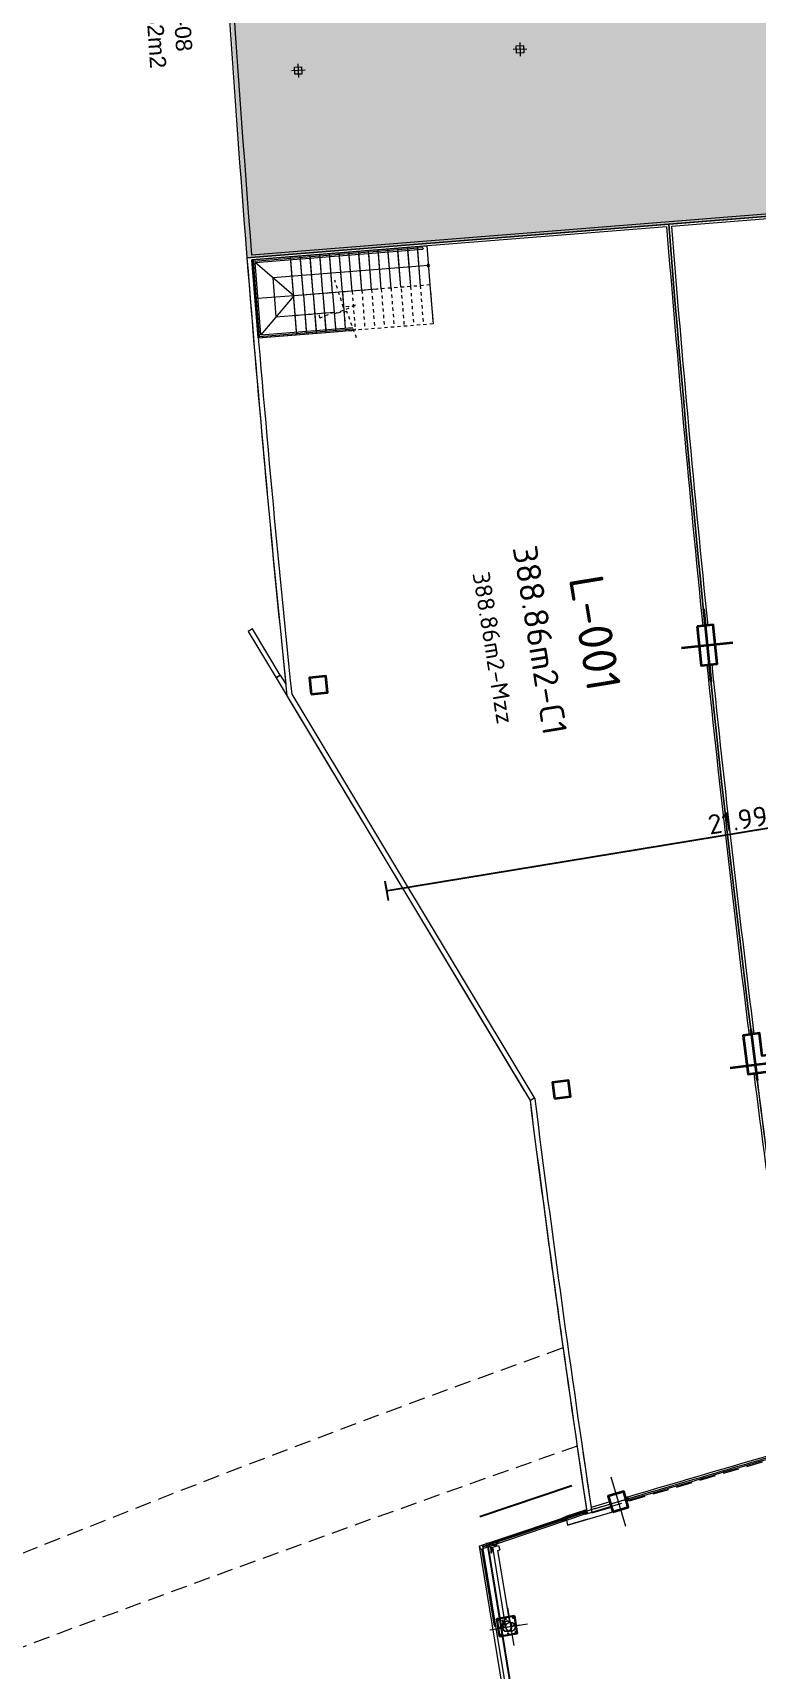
# Model space of a CAD drawing. Header units: metres. Extents: x 2 to 659295185, y -28 to 1124222152.
# Drawn here: x 655401.2 to 655423.4, y 1126416 to 1126466.2 of the extents above; entities that cross this region are included whole.
import ezdxf
from ezdxf.enums import TextEntityAlignment as Align

# ---------------------------------------------------------------- set-up
doc = ezdxf.new("R2010")
doc.units = ezdxf.units.M
doc.header["$MEASUREMENT"] = 0
for name, pattern in [('CCSM_C1_CUERPO CK$0$HIDDEN', [0.375, 0.25, -0.125]), ('CCSM_C1_CUERPO D.dwg 19-03-12$0$CONTINUA', [0]), ('CCSM_C1_CUERPO EL$0$DASHED', [0.75, 0.5, -0.25]), ('CCSM_C1_CUERPO QR$0$CONTINUA', [0]), ('CCSM_C1_CUERPO QR$0$HIDDEN', [0.375, 0.25, -0.125]), ('CCSM_XREF ESTRUCTURA15$0$DASHED', [0.75, 0.5, -0.25]), ('CCSM_XREF ESTRUCTURA15$0$MITTE', [2, 1.25, -0.25, 0.25, -0.25]), ('CONTINUA', [0]), ('DASHDOT', [1, 0.5, -0.25, 0, -0.25]), ('HIDDEN', [0.375, 0.25, -0.125])]:
    doc.linetypes.add(name, pattern=pattern)
doc.layers.get('0').update_dxf_attribs({"linetype": 'CONTINUOUS'})
for name, color, linetype, lineweight in [('A_ESTRUCTURA MZZ', 6, 'CONTINUOUS', 5), ('CCSM_XREF ESTRUCTURA15$0$E-CA-COLUMNA', 2, 'CONTINUOUS', 35), ('CCSM_XREF ESTRUCTURA15$0$E-CQ-COLUMNA', 2, 'CONTINUOUS', 35), ('LOCALES ASIGNADOS', 41, 'DASHDOT', 0), ('LOCALES PROPIOS', 101, 'CONTINUA', 0), ('XREF ESCALERAS', 252, 'CONTINUOUS', 0)]:
    doc.layers.add(name, color=color, linetype=linetype, lineweight=lineweight)
for name, color, linetype in [('CCSM_C1_CUERPO D.dwg 19-03-12$0$A-BROCAL', 8, 'CONTINUOUS'), ('CCSM_C1_CUERPO D.dwg 19-03-12$0$A-ESTRUCTURA DE FACHADA DE VIDRIO', 5, 'CONTINUOUS'), ('CCSM_C1_CUERPO D.dwg 19-03-12$0$A-VIDRIO', 135, 'CONTINUOUS'), ('CCSM_C1_CUERPO D.dwg 19-03-12$0$LOGO', 7, 'CONTINUOUS'), ('CCSM_C1_CUERPO EL$0$A-PROYECCIONES', 5, 'CCSM_C1_CUERPO EL$0$DASHED'), ('CCSM_C1_CUERPO QR$0$A-FRENTE DE LOCAL', 4, 'CONTINUOUS'), ('CCSM_C1_CUERPO QR$0$A-LOCAL ID', 7, 'CONTINUOUS'), ('CCSM_C1_CUERPO QR$0$A-MARCOS LOCALES', 4, 'CONTINUOUS'), ('CCSM_C1_CUERPO QR$0$A-PARED', 2, 'CCSM_C1_CUERPO QR$0$CONTINUA'), ('CCSM_C1_CUERPO QR$0$ID_AREA EXACTA', 7, 'CONTINUOUS'), ('CCSM_C1_CUERPO QR$0$ID_Nº LOCAL', 7, 'CONTINUOUS'), ('CCSM_C1_CUERPO QR$0$ID_RUBRO', 7, 'CONTINUOUS'), ('CCSM_C1_CUERPO QR$0$VISTA4', 8, 'CONTINUOUS'), ('CCSM_XREF ESTRUCTURA15$0$PROYECCION DE TECHO', 212, 'CONTINUOUS'), ('CCSM_XREF ESTRUCTURA15$0$PS_MIDLINE', 1, 'CCSM_XREF ESTRUCTURA15$0$MITTE'), ('CCSM_XREF ESTRUCTURA15$0$PS_PLATE', 161, 'CONTINUOUS'), ('CCSM_XREF ESTRUCTURA15$0$PS_SOLID', 2, 'CONTINUOUS'), ('LP PUBLICIDAD', 7, 'CONTINUOUS')]:
    doc.layers.add(name, color=color, linetype=linetype)
doc.layers.add('CCSM_C1_CUERPO QR$0$A-AREAS COMERCIALES', color=151, linetype='CONTINUOUS', plot=False)
doc.styles.add('CCSM_C1_CUERPO QR$0$ROMANS', font='romans__.ttf')
doc.styles.add('CCSM_XREF ESTRUCTURA15$0$ROMANS', font='romans.shx')
doc.styles.add('CCSM_XREF KIOSKOSE$0$Standard', font='txt')
doc.dimstyles.new('CCSM_XREF ESTRUCTURA15$0$PMA 1000', dxfattribs={"dimscale": 0, "dimtxt": 0.6, "dimasz": 0.04, "dimexe": 0.3, "dimexo": 0.05, "dimgap": 0.1, "dimtad": 1, "dimzin": 4, "dimdsep": 46, "dimtxsty": 'CCSM_XREF ESTRUCTURA15$0$ROMANS', "dimcen": 0.1, "dimdle": 0.05, "dimclrd": 8, "dimclre": 8, "dimclrt": 5, "dimadec": 3, "dimazin": 0, "dimtfac": 1, "dimtix": 1, "dimtmove": 2, "dimatfit": 3, "dimfxl": 0.125, "dimtolj": 1, "dimtzin": 0, "dimarcsym": 0})

# ---------------------------------------------------------------- blocks, each defined once
blk = doc.blocks.new('*D2151')
at = {"color": 8, "lineweight": -2, "transparency": 16777216}
for p, q in [((655433.7203846525, 1126443.432983821), (655412.0943784938, 1126439.888313996)), ((655433.7679453961, 1126443.390112204), (655433.808382742, 1126443.143404236)), ((655412.0130617317, 1126440.137130849), (655412.1034300339, 1126439.58579446))]:
    blk.add_line(p, q, dxfattribs=at)
at = {"color": 8, "lineweight": 0, "transparency": 16777216}
for points in [[(655433.7193063232, 1126443.4395627), (655433.7214629817, 1126443.426404942), (655433.7598579272, 1126443.439453796)], [(655412.0933001646, 1126439.894892875), (655412.095456823, 1126439.881735117), (655412.0549052191, 1126439.881844021)]]:
    blk.add_solid(points, dxfattribs=at)
at = {"color": 5, "transparency": 16777216, "insert": (655422.84268182, 1126442.055381656), "char_height": 0.6, "attachment_point": 5, "rotation": 9.308451253520309, "style": 'CCSM_XREF ESTRUCTURA15$0$ROMANS'}
blk.add_mtext('\\A1;21.99', dxfattribs=at)
blk = doc.blocks.new('CCSM_C1_CUERPO QR$0$MARCO LOCAL-COLUMNA')
at = {"layer": 'CCSM_C1_CUERPO QR$0$A-MARCOS LOCALES'}
for points in [[(655585.122668674, 1126575.588246082), (655585.172668674, 1126575.588246082), (655585.172668674, 1126575.488246082), (655585.122668674, 1126575.488246082)], [(655585.1276686739, 1126575.583246082), (655585.1676686741, 1126575.583246082), (655585.167668674, 1126575.493246082), (655585.127668674, 1126575.493246082)]]:
    blk.add_lwpolyline(points, close=True, dxfattribs=at)
blk = doc.blocks.new('CCSM_C1_CUERPO QR$0$IDENT LOCAL')
at = {"style": 'CCSM_C1_CUERPO QR$0$ROMANS'}
for tag, height, p in [('NºLOCAL', 0.7, (0.03763660625554621, 1.827155855251476)), ('AREA-EXACTA', 0.5, (0, 0.8500000000931323)), ('RUBRO', 0.35, (0, 0)), ('USO', 0.35, (0, -0.8499999998603016))]:
    blk.add_attdef(tag, text='', height=height, dxfattribs=at).set_placement(p, align=Align.BOTTOM_CENTER)
blk = doc.blocks.new('CCSM_XREF ESTRUCTURA15$0$CCSM_COLUMNA REC')
at = {"layer": 'CCSM_XREF ESTRUCTURA15$0$E-CA-COLUMNA'}
blk.add_lwpolyline([(-0.25, -0.25), (0.25, -0.25), (0.25, 0.25), (-0.25, 0.25)], close=True, dxfattribs=at)
blk = doc.blocks.new('CCSM_XREF ESTRUCTURA15$0$COLUM REC 120x50 mid')
at = {"color": 5}
for p, q in [((-1.047737896442413e-09, 1.123655185685493), (-1.164153218269348e-10, -1.123655186383985)), ((-0.7888549327617511, -6.984919309616089e-10), (0.7888549332274124, 2.328306436538696e-10))]:
    blk.add_line(p, q, dxfattribs=at)
at = {"color": 2}
blk.add_lwpolyline([(-0.2500000004656613, 0.5999999995110556), (-0.2499999998835847, -0.5999999999767169), (0.2500000004656613, -0.599999999627471), (0.249999999650754, 0.5999999998603016)], close=True, dxfattribs=at)
blk = doc.blocks.new('CCSM_XREF ESTRUCTURA15$0$COLUM L 120x120')
at = {"color": 5}
for p, q in [((-6.984919309616089e-10, 1.095233215717599), (-3.492459654808044e-10, -0.4824766500387341)), ((1.473655185545795, 0), (-0.7736551865236834, -4.656612873077393e-10))]:
    blk.add_line(p, q, dxfattribs=at)
blk.add_lwpolyline([(0.9499999987892807, 0.2499999997671694), (0.25, 0.25), (0.2500000004656613, 0.9499999987892807), (-0.2499999995343387, 0.9499999992549419), (-0.2500000004656613, -0.2500000004656613), (0.9499999987892807, -0.2500000005820766)], close=True)
blk = doc.blocks.new('*D2163')
at = {"color": 8, "lineweight": -2, "transparency": 16777216}
for p, q in [((655433.7203846525, 1126443.432983821), (655412.094378494, 1126439.888313996)), ((655433.7679453961, 1126443.390112204), (655433.808382742, 1126443.143404236)), ((655412.0468177502, 1126439.931185613), (655412.0063804043, 1126440.177893582))]:
    blk.add_line(p, q, dxfattribs=at)
at = {"color": 8, "lineweight": 0, "transparency": 16777216}
for points in [[(655433.7193063232, 1126443.4395627), (655433.7214629817, 1126443.426404942), (655433.7598579272, 1126443.439453796)], [(655412.0933001647, 1126439.894892875), (655412.0954568231, 1126439.881735117), (655412.0549052192, 1126439.881844021)]]:
    blk.add_solid(points, dxfattribs=at)
at = {"color": 5, "transparency": 16777216, "insert": (655422.84268182, 1126442.055381656), "char_height": 0.6, "attachment_point": 5, "rotation": 9.308451253520309, "style": 'CCSM_XREF ESTRUCTURA15$0$ROMANS'}
blk.add_mtext('\\A1;21.99', dxfattribs=at)
blk = doc.blocks.new('stairs3')
for p, q in [((655563.5190124124, 1126395.990877745), (655562.3348141698, 1126395.796778487)), ((655563.5190124124, 1126395.990877745), (655562.3348141698, 1126395.796778487)), ((655563.1029764432, 1126391.666642082), (655565.3825580601, 1126392.040283156))]:
    blk.add_line(p, q)
at = {"layer": 'XREF ESCALERAS'}
for p, q in [((655564.7032106547, 1126396.184977004), (655563.5190124123, 1126395.990877745)), ((655564.7032106547, 1126396.184977004), (655563.5190124124, 1126395.990877745)), ((655564.1111115336, 1126396.087927375), (655564.8866998213, 1126391.356068564)), ((655565.4716675123, 1126390.940210656), (655564.6368119234, 1126396.033658864)), ((655565.529096575, 1126390.898956531), (655564.6862595339, 1126396.041099522)), ((655565.575039825, 1126390.865953232), (655564.7032106547, 1126396.184977004)), ((655565.575039825, 1126390.865953232), (655564.7032106547, 1126396.184977004)), ((655564.7517354693, 1126395.888927444), (655563.567537227, 1126395.694828185)), ((655564.6629206014, 1126395.874369999), (655563.567537227, 1126395.694828185)), ((655564.800260284, 1126395.592877883), (655563.6160620416, 1126395.398778624)), ((655564.711445416, 1126395.578320439), (655563.6160620416, 1126395.398778624)), ((655564.7517354693, 1126395.888927444), (655564.7122621947, 1126395.882457468)), ((655564.800260284, 1126395.592877883), (655564.7607870093, 1126395.586407908)), ((655563.6645868564, 1126395.102729064), (655564.8487850989, 1126395.296828323)), ((655563.6645868564, 1126395.102729064), (655564.7599702306, 1126395.282270878)), ((655563.713111671, 1126394.806679503), (655564.8973099135, 1126395.000778762)), ((655564.8093118239, 1126395.290358347), (655564.8487850989, 1126395.296828323)), ((655564.8578366386, 1126394.994308786), (655564.8973099135, 1126395.000778762)), ((655563.713111671, 1126394.806679503), (655564.8084950454, 1126394.986221317)), ((655563.7616364857, 1126394.510629942), (655564.9458347282, 1126394.704729201)), ((655563.7616364857, 1126394.510629942), (655564.8570198602, 1126394.690171757)), ((655564.9063614534, 1126394.698259225), (655564.9458347282, 1126394.704729201)), ((655563.7852173783, 1126394.366763078), (655564.1983598176, 1126391.846183897)), ((655563.8101613004, 1126394.214580382), (655564.9943595431, 1126394.40867964)), ((655563.8101613004, 1126394.214580382), (655564.9055446747, 1126394.394122196)), ((655563.858686115, 1126393.918530821), (655565.0428843577, 1126394.11263008)), ((655563.858686115, 1126393.918530821), (655564.9540694894, 1126394.098072635)), ((655564.9548862681, 1126394.402209665), (655564.9943595431, 1126394.40867964)), ((655565.0034110827, 1126394.106160104), (655565.0428843577, 1126394.11263008)), ((655563.9072109297, 1126393.62248126), (655565.0914091724, 1126393.816580519)), ((655563.9072109297, 1126393.62248126), (655565.002594304, 1126393.802023075)), ((655563.9557357443, 1126393.3264317), (655565.139933987, 1126393.520530958)), ((655563.9557357443, 1126393.3264317), (655565.0511191187, 1126393.505973514)), ((655565.0519358973, 1126393.810110544), (655565.0914091724, 1126393.816580519)), ((655565.100460712, 1126393.514060983), (655565.139933987, 1126393.520530958)), ((655562.762485962, 1126393.434851977), (655562.7230126872, 1126393.428382002)), ((655563.2066433396, 1126390.477754715), (655562.7302288553, 1126393.384356209)), ((655563.2396466391, 1126390.523697965), (655562.7715006125, 1126393.379853656)), ((655562.8110107766, 1126393.138802416), (655562.7715375018, 1126393.132332441)), ((655563.2066433396, 1126390.477754715), (655562.7867303726, 1126393.039640842)), ((655564.0042605589, 1126393.030382139), (655562.8200623165, 1126392.836282881)), ((655563.2809007635, 1126390.581127027), (655562.8230903088, 1126393.374225464)), ((655563.9557357442, 1126393.3264317), (655562.86035237, 1126393.146889885)), ((655564.0042605589, 1126393.030382139), (655562.9088771846, 1126392.850840325)), ((655564.004260559, 1126393.030382139), (655565.1884588017, 1126393.224481398)), ((655564.004260559, 1126393.030382139), (655565.0996439334, 1126393.209923953)), ((655565.1489855268, 1126393.218011423), (655565.1884588017, 1126393.224481398)), ((655562.8595355912, 1126392.842752856), (655562.8200623165, 1126392.836282881)), ((655564.0527853736, 1126392.734332578), (655562.8685871311, 1126392.54023332)), ((655562.908060406, 1126392.546703295), (655562.8685871311, 1126392.54023332)), ((655564.0527853736, 1126392.734332578), (655562.9574019993, 1126392.554790764)), ((655563.7030407432, 1126391.158679866), (655563.4121614374, 1126392.93333251)), ((655564.0261039733, 1126392.897115618), (655564.1983598176, 1126391.846183897)), ((655564.0527853736, 1126392.734332578), (655565.2369836164, 1126392.928431837)), ((655564.0527853736, 1126392.734332578), (655565.1481687481, 1126392.913874393)), ((655564.1013101884, 1126392.438283018), (655565.285508431, 1126392.632382276)), ((655564.1013101884, 1126392.438283018), (655565.1966935627, 1126392.617824832)), ((655565.1975103415, 1126392.921961862), (655565.2369836164, 1126392.928431837)), ((655565.2460351562, 1126392.625912301), (655565.285508431, 1126392.632382276)), ((655564.1013101882, 1126392.438283018), (655562.9171119458, 1126392.244183759)), ((655562.9565852204, 1126392.250653734), (655562.9171119458, 1126392.244183759)), ((655564.149835003, 1126392.142233457), (655562.9656367607, 1126391.948134198)), ((655564.1013101882, 1126392.438283018), (655563.0059268139, 1126392.258741204)), ((655563.0141615751, 1126391.652084638), (655565.3825580603, 1126392.040283156)), ((655564.149835003, 1126392.142233457), (655563.0544516286, 1126391.962691643)), ((655563.1029764432, 1126391.666642082), (655565.2937431921, 1126392.025725711)), ((655564.1498350031, 1126392.142233457), (655565.3340332457, 1126392.336332716)), ((655564.1498350031, 1126392.142233457), (655565.2452183773, 1126392.321775271)), ((655565.2945599708, 1126392.329862741), (655565.3340332457, 1126392.336332716)), ((655565.3430847854, 1126392.03381318), (655565.3825580603, 1126392.040283156)), ((655563.0051100352, 1126391.954604174), (655562.9656367607, 1126391.948134198)), ((655563.0141615751, 1126391.652084638), (655563.0536348498, 1126391.658554613)), ((655564.1983598176, 1126391.846183897), (655563.2816471072, 1126390.581249359)), ((655564.1983598176, 1126391.846183897), (655565.4709211692, 1126390.940088324)), ((655564.1983598176, 1126391.846183897), (655564.3762841381, 1126390.760668842)), ((655564.8866998213, 1126391.356068564), (655563.7025015786, 1126391.161969305)), ((655563.2066433397, 1126390.477754715), (655565.575039825, 1126390.865953232)), ((655563.2066433397, 1126390.477754715), (655565.575039825, 1126390.865953232)), ((655563.2399783474, 1126390.523752334), (655563.2066433397, 1126390.477754715)), ((655563.2396466394, 1126390.523697965), (655565.529096575, 1126390.898956531)), ((655563.2809007635, 1126390.581127028), (655565.4716675124, 1126390.940210656)), ((655564.3843716072, 1126390.711327248), (655564.3908415824, 1126390.671853974)), ((655564.3843716072, 1126390.711327248), (655564.3908415824, 1126390.671853974)), ((655565.5287648669, 1126390.898902162), (655565.5750398249, 1126390.865953232))]:
    blk.add_line(p, q, dxfattribs=at)
at = {"layer": 'XREF ESCALERAS', "linetype": 'HIDDEN', "ltscale": 0.02}
for p, q in [((655563.5190124124, 1126395.990877745), (655562.3348141698, 1126395.796778487)), ((655562.3348141698, 1126395.796778487), (655562.7302288553, 1126393.384356209)), ((655563.5675372271, 1126395.694828185), (655562.3833389845, 1126395.500728926)), ((655563.6160620417, 1126395.398778624), (655562.4318637991, 1126395.204679366)), ((655563.6160620417, 1126395.102729064), (655562.4318637991, 1126394.908629805)), ((655563.713111671, 1126394.806679503), (655562.5289134284, 1126394.612580244)), ((655563.7616364857, 1126394.510629942), (655562.5774382431, 1126394.316530684)), ((655563.8101613004, 1126394.214580382), (655562.6259630577, 1126394.020481123)), ((655563.858686115, 1126393.918530821), (655562.6744878724, 1126393.724431562))]:
    blk.add_line(p, q, dxfattribs=at)
at = {"layer": 'XREF ESCALERAS', "linetype": 'CCSM_C1_CUERPO CK$0$HIDDEN', "ltscale": 0.02}
for p, q in [((655563.5190124124, 1126395.990877745), (655563.7852173783, 1126394.366763078)), ((655563.5190124124, 1126395.990877745), (655564.0261039733, 1126392.897115618)), ((655563.9072109297, 1126393.62248126), (655562.7230126872, 1126393.428382002)), ((655562.7867303726, 1126393.039640842), (655562.7302288554, 1126393.384356209)), ((655563.9557357442, 1126393.3264317), (655562.7715375018, 1126393.132332441))]:
    blk.add_line(p, q, dxfattribs=at)
for points in [[(655562.4794363483, 1126393.411716484), (655563.3417205832, 1126393.317645358), (655563.3649701935, 1126392.918634016), (655563.4604883397, 1126393.623872078), (655563.4913402183, 1126393.242638324), (655564.3618941222, 1126393.185462361)], [(655563.6062606962, 1126391.749134267), (655563.4121614374, 1126392.93333251), (655563.3418617143, 1126392.457197731), (655563.4856214052, 1126392.485153752)]]:
    blk.add_lwpolyline(points, dxfattribs=at)
at = {"layer": 'XREF ESCALERAS'}
blk.add_circle((655564.1111115336, 1126396.087927375), 0.03785005426735211, dxfattribs=at)
blk.add_arc((655564.662481446, 1126396.031094337), 0.0257973097372838, 22.82005976913785, 174.2947680114152, dxfattribs=at)
blk = doc.blocks.new('ES')
at = {"layer": 'A_ESTRUCTURA MZZ', "color": 6, "linetype": 'CONTINUA'}
for p, q in [((-1005647.813597531, 828996.2195016758), (-1005647.398226138, 828996.1573196382)), ((-1005647.574820815, 828996.3960963545), (-1005647.637002853, 828995.9807249611))]:
    blk.add_line(p, q, dxfattribs=at)
at = {"layer": 'A_ESTRUCTURA MZZ', "color": 5, "linetype": 'CONTINUA'}
blk.add_lwpolyline([(-1005647.698413808, 828996.3134841748), (-1005647.480838316, 828996.2809126328), (-1005647.51340986, 828996.0633371401), (-1005647.730985352, 828996.0959086835), (-1005647.698413808, 828996.3134841748)], dxfattribs=at)

msp = doc.modelspace()

# ---------------------------------------------------------------- hatches: boundary and pattern name
at = {"layer": 'LOCALES ASIGNADOS'}
h = msp.add_hatch(color=256, dxfattribs=at)
edge = h.paths.add_edge_path()
edge.add_arc((219491.1056185669, 1054914.375581709), 441878.9228979842, 9.308049718309576, 9.309563547985817, ccw=False)
edge.add_line((655551.809748796, 1126384.962643321), (655564.5398084424, 1126387.049198654))
edge.add_line((655564.5398084424, 1126387.049198654), (655562.5866846485, 1126398.965193443))
edge.add_line((655562.5866846485, 1126398.965193443), (655552.3922318349, 1126397.294243736))
edge.add_line((655552.3922318349, 1126397.294243736), (655552.4569281987, 1126396.89953167))
edge.add_line((655552.4569281987, 1126396.89953167), (655549.9212499012, 1126396.483914359))
at = {"layer": 'LOCALES PROPIOS'}
msp.add_hatch(color=101, dxfattribs=at).paths.add_polyline_path([(655406.8350765315, 1126473.01123332), (655407.7607773588, 1126459.322984878), (655455.5620115834, 1126463.13010725), (655454.3958379419, 1126475.24582683), (655443.4770302657, 1126474.629804164), (655442.6799254902, 1126497.101160332), (655406.0077182149, 1126496.691922649)])

# ---------------------------------------------------------------- linework, layer by layer
at = {"color": 0}
for p, q in [((655414.9202934596, 1126420.688236064), (655417.7399560455, 1126421.637477615)), ((655414.9202934596, 1126420.688236064), (655417.7399560455, 1126421.637477615)), ((655415.2074438583, 1126419.835273786), (655417.4784849714, 1126420.599821501)), ((655415.2074438583, 1126419.835273786), (655417.4784849714, 1126420.599821501)), ((655417.4769650102, 1126420.604596107), (655417.4800769602, 1126420.595092599)), ((655417.4769650102, 1126420.604596107), (655417.4800769602, 1126420.595092599)), ((655415.165111545, 1126419.761799966, 419.9020000000091), (655415.1749799651, 1126419.763417476, 419.9020000000091)), ((655415.165111545, 1126419.761799966, 419.9020000000091), (655415.1749799651, 1126419.763417476, 419.9020000000091)), ((655417.8874343284, 1126403.183827816, 419.795), (655415.1700188727, 1126419.762604315, 419.9020000000091)), ((655417.8874343284, 1126403.183827816, 419.795), (655415.1700188727, 1126419.762604315, 419.9020000000091)), ((655415.2058469405, 1126419.840022831), (655415.2090407762, 1126419.83052474)), ((655415.2058469405, 1126419.840022831), (655415.2090407762, 1126419.83052474))]:
    msp.add_line(p, q, dxfattribs=at)
msp.add_lwpolyline([(655418.1252277922, 1126420.860026693), (655418.1563985713, 1126420.765006251), (655418.2111128822, 1126420.783425773), (655418.1960811102, 1126420.883879397)], close=True)
msp.add_lwpolyline([(655418.1252277922, 1126420.860026693), (655418.1563985713, 1126420.765006251), (655418.2111128822, 1126420.783425773), (655418.1960811102, 1126420.883879397)], close=True)
at = {"layer": 'CCSM_C1_CUERPO D.dwg 19-03-12$0$A-BROCAL', "lineweight": 5}
for points in [[(655415.7005708842, 1126414.941525498), (655414.9079980719, 1126419.777006346), (655414.9800699854, 1126419.801212249), (655418.1957983045, 1126420.88378419)], [(655415.7982329706, 1126414.957536234), (655415.0236117865, 1126419.683451493), (655415.0411671762, 1126419.716266504), (655418.2111128822, 1126420.783425773)]]:
    msp.add_lwpolyline(points, dxfattribs=at)
at = {"layer": 'CCSM_C1_CUERPO D.dwg 19-03-12$0$A-ESTRUCTURA DE FACHADA DE VIDRIO', "lineweight": 5}
msp.add_lwpolyline([(655418.0665274807, 1126420.782315458), (655418.0665274804, 1126420.782315459, 0.4114108721873621), (655418.1168815376, 1126420.75713971), (655418.1548890658, 1126420.769607812), (655418.1268360631, 1126420.855124058), (655418.0888285363, 1126420.842655956, 0.4170735261645263), (655418.0634129491, 1126420.791813487), (655418.0634129482, 1126420.791813486), (655418.1107983422, 1126420.807765735), (655418.1139153428, 1126420.798263928)], format="xyb", close=True, dxfattribs=at)
at = {"layer": 'CCSM_C1_CUERPO D.dwg 19-03-12$0$A-VIDRIO', "lineweight": 5}
for points in [[(655415.0117270065, 1126419.764465817), (655415.0133659004, 1126419.754466847), (655418.1139153426, 1126420.798263928), (655418.1107983422, 1126420.807765735)], [(655414.9083283052, 1126419.777060472), (655414.924503094, 1126419.678377261), (655415.0231863053, 1126419.69455205), (655415.0070115167, 1126419.793235261)]]:
    msp.add_lwpolyline(points, close=True, dxfattribs=at)
at = {"layer": 'CCSM_C1_CUERPO D.dwg 19-03-12$0$A-VIDRIO', "linetype": 'CCSM_C1_CUERPO D.dwg 19-03-12$0$CONTINUA', "lineweight": 5}
msp.add_lwpolyline([(655414.9685802237, 1126419.685601776), (655415.356778736, 1126417.317205325), (655415.3666471564, 1126417.318822835), (655414.9784486442, 1126419.687219286)], close=True, dxfattribs=at)
at = {"layer": 'CCSM_C1_CUERPO D.dwg 19-03-12$0$LOGO', "color": 0, "lineweight": 5}
msp.add_line((655415.6716028755, 1126416.671713027, 419.9020000000091), (655415.6814774886, 1126416.673331552, 419.9020000000091), dxfattribs=at)
at = {"layer": 'CCSM_C1_CUERPO D.dwg 19-03-12$0$LOGO', "color": 6, "lineweight": 5}
for points in [[(655417.9304560269, 1126422.679654282), (655418.1945585276, 1126420.893551375), (655417.5622552389, 1126420.680686974), (655417.6055036092, 1126420.416828967), (655419.0000127226, 1126420.829193289)], [(655418.0788426265, 1126422.701595499), (655418.3605374055, 1126420.796517501), (655418.9574775735, 1126420.973036123)], [(655419.3372637965, 1126421.451945298), (655419.4790476265, 1126420.972469182), (655419.0000127226, 1126420.829193289), (655418.8577876808, 1126421.310161467), (655419.3372637965, 1126421.451945298)], [(655417.5622552388, 1126420.680686974), (655417.6055036092, 1126420.416828967)], [(655417.5622552324, 1126420.680686975), (655417.6055036029, 1126420.416828968)], [(655418.1945585276, 1126420.893551375), (655417.5622982044, 1126420.680559346)], [(655417.562683074, 1126420.678076716), (655417.6055036093, 1126420.416828967)], [(655418.2374189519, 1126420.603689948), (655417.6055036092, 1126420.416828966)], [(655415.3879263945, 1126419.76803455), (655415.4270761948, 1126419.781214733), (655415.4185541613, 1126419.806528184), (655415.4200738034, 1126419.807039788), (655415.4601986186, 1126419.852488366), (655415.4956374498, 1126419.864419214), (655415.4910923649, 1126419.87791972), (655415.4556535337, 1126419.865988873), (655415.403540054, 1126419.828246888), (655415.3782266028, 1126419.819724854), (655415.313898208, 1126419.818265482), (655415.2784593765, 1126419.806334635), (655415.2830044612, 1126419.792834128), (655415.3184432926, 1126419.804764975), (655415.377884718, 1126419.792836398), (655415.379404361, 1126419.793348001), (655415.3879263942, 1126419.76803455)]]:
    msp.add_lwpolyline(points, dxfattribs=at)
at = {"layer": 'CCSM_C1_CUERPO D.dwg 19-03-12$0$LOGO', "color": 2, "lineweight": 5}
for points in [[(655418.9447239058, 1126421.897789523), (655419.3921114017, 1126420.384841127)], [(655418.4265192867, 1126420.921931733), (655419.9103160206, 1126421.360698916)]]:
    msp.add_lwpolyline(points, dxfattribs=at)
at = {"layer": 'CCSM_C1_CUERPO D.dwg 19-03-12$0$LOGO', "color": 3, "lineweight": 5}
msp.add_lwpolyline([(655417.5210557354, 1126420.566438185), (655417.4830482078, 1126420.553970081, -0.4113789545617733), (655417.4326955513, 1126420.57914169), (655417.4800769602, 1126420.595092599), (655417.4769650102, 1126420.604596107), (655417.4295796169, 1126420.588643855, -0.4170735070310928), (655417.4549952026, 1126420.639486326), (655417.4930027288, 1126420.651954429), (655417.521055732, 1126420.566438184)], format="xyb", dxfattribs=at)
msp.add_lwpolyline([(655417.5778388528, 1126420.580276756), (655417.5226145501, 1126420.561686299), (655417.491443911, 1126420.656706315), (655417.5622982043, 1126420.680559346)], close=True, dxfattribs=at)
at = {"layer": 'CCSM_C1_CUERPO D.dwg 19-03-12$0$LOGO', "color": 4, "lineweight": 5}
msp.add_lwpolyline([(655417.4768863681, 1126420.604570052), (655417.48007696, 1126420.595092599), (655415.2090407761, 1126419.83052474), (655415.2058469404, 1126419.840022831), (655417.4768863618, 1126420.60457007)], dxfattribs=at)
at = {"layer": 'CCSM_C1_CUERPO D.dwg 19-03-12$0$LOGO', "color": 3, "lineweight": 5, "elevation": 419.9020000000091}
msp.add_lwpolyline([(655415.2026995617, 1126419.869295391), (655415.105042115, 1126419.85328843), (655415.1212171586, 1126419.75460526), (655415.2188743514, 1126419.770612181), (655415.2026995617, 1126419.869295391)], dxfattribs=at)
at = {"layer": 'CCSM_C1_CUERPO D.dwg 19-03-12$0$LOGO', "color": 4, "lineweight": 5, "elevation": 419.9020000000091}
for points in [[(655415.5631865042, 1126417.39502422), (655415.5533180867, 1126417.39340671), (655415.165111545, 1126419.761799966), (655415.1749799651, 1126419.763417476), (655415.5631865225, 1126417.395024223)], [(655415.5631865042, 1126417.395024219), (655415.5533180868, 1126417.393406709), (655415.9414948955, 1126415.02501468), (655415.9513824399, 1126415.026642615), (655415.5631865226, 1126417.395024222)]]:
    msp.add_lwpolyline(points, dxfattribs=at)
at = {"layer": 'CCSM_C1_CUERPO D.dwg 19-03-12$0$LOGO', "color": 6, "lineweight": 5, "elevation": 420.0090000000183}
for points in [[(655415.3153164649, 1126419.699310929), (655415.3219981495, 1126419.658546003), (655415.295640392, 1126419.654225763), (655415.2958997488, 1126419.652643428), (655415.2745240934, 1126419.595910233), (655415.2805724279, 1126419.559009372), (655415.2665149572, 1126419.556705245), (655415.2604666224, 1126419.593606106), (655415.2694197989, 1126419.65732512), (655415.2650995598, 1126419.683682878), (655415.2362732834, 1126419.74120955), (655415.2302249485, 1126419.778110411), (655415.2442824193, 1126419.780414538), (655415.2503307541, 1126419.743513678), (655415.28869935, 1126419.696573025), (655415.2889587071, 1126419.694990689), (655415.315316465, 1126419.699310929)], [(655415.6862695789, 1126417.43612854), (655415.6929512635, 1126417.395363614), (655415.666593506, 1126417.391043374), (655415.6668528628, 1126417.389461039), (655415.6454772074, 1126417.332727844), (655415.6515255419, 1126417.295826983), (655415.6374680712, 1126417.293522856), (655415.6314197364, 1126417.330423717), (655415.6403729129, 1126417.394142731), (655415.6360526738, 1126417.420500489), (655415.6072263974, 1126417.478027161), (655415.6011780625, 1126417.514928022), (655415.6152355333, 1126417.51723215), (655415.6212838681, 1126417.480331289), (655415.659652464, 1126417.433390636), (655415.6599118211, 1126417.4318083), (655415.686269579, 1126417.43612854)]]:
    msp.add_lwpolyline(points, dxfattribs=at)
at = {"layer": 'CCSM_C1_CUERPO D.dwg 19-03-12$0$LOGO', "color": 5, "lineweight": 5}
for points in [[(655415.7176445276, 1126417.276225015), (655415.3141093705, 1126419.73819022), (655415.4881570822, 1126419.796783228)], [(655415.8372814883, 1126417.442769299), (655415.4714536133, 1126419.643487867), (655415.5328101348, 1126419.664143485)], [(655415.4881570821, 1126419.796783229), (655415.5328101348, 1126419.664143485)]]:
    msp.add_lwpolyline(points, dxfattribs=at)
at = {"layer": 'CCSM_C1_CUERPO D.dwg 19-03-12$0$LOGO', "color": 2, "lineweight": 5, "elevation": 419.902}
for points in [[(655415.768121316, 1126417.878434122), (655415.9577286491, 1126416.721641092)], [(655416.3802523953, 1126417.384831575), (655415.2234593653, 1126417.195224242)], [(655416.1490255368, 1126417.346931703), (655415.4566278853, 1126417.233442367)]]:
    msp.add_lwpolyline(points, dxfattribs=at)
at = {"layer": 'CCSM_C1_CUERPO D.dwg 19-03-12$0$LOGO', "color": 6, "lineweight": 5}
msp.add_circle((655415.860735149, 1126417.299678677, 419.902), 0.1450000008472773, dxfattribs=at)
at = {"layer": 'CCSM_C1_CUERPO EL$0$A-PROYECCIONES', "lineweight": 5}
msp.add_lwpolyline([(655418.2129469533, 1126420.769192004, -0.006210346879613296), (655448.1361289265, 1126429.250396211, -0.0092237075682471), (655497.9729592019, 1126441.589787963, -0.005831771064284485), (655529.2922356032, 1126448.152542572), (655528.7943913523, 1126451.189886957, -0.01947235586709074), (655624.9805024338, 1126465.906966907, -0.07071473825791273)], format="xyb", dxfattribs=at)
at = {"layer": 'CCSM_C1_CUERPO QR$0$A-AREAS COMERCIALES', "lineweight": 5}
for points in [[(655407.761835265, 1126459.311993983), (655455.5630694915, 1126463.119116355, -0.006594801527498262), (655454.3967763414, 1126475.234829229), (655443.477964312, 1126474.618900659, -0.01054478056237553), (655442.6824067154, 1126497.090185349), (655406.0085223637, 1126496.681102334, 0.01629559672820544), (655407.761835265, 1126459.311993983)], [(655407.7619975769, 1126459.311816898), (655455.5632222389, 1126463.119059362, -0.006594801527498262), (655454.3968986504, 1126475.234769305), (655443.4780881683, 1126474.618813305, -0.01054478056237553), (655442.6824741167, 1126497.090095996), (655406.0085907931, 1126496.680920844, 0.01629559672820544), (655407.7619975769, 1126459.311816898)], [(655423.2594364068, 1126435.482215026), (655423.409118217, 1126434.29158662, 0.005144688174667976), (655424.9809476492, 1126422.846291557, -0.001716286841976232), (655430.7978693589, 1126424.520295993), (655429.3411632392, 1126435.293372856), (655435.2829801049, 1126436.044216499, -0.01156507475566332), (655432.6829085277, 1126461.296891825), (655420.7207930128, 1126460.344109945, 0.01126749978551369), (655423.2594364068, 1126435.482215026)]]:
    msp.add_lwpolyline(points, format="xyb", close=True, dxfattribs=at)
msp.add_lwpolyline([(655418.9287301017, 1126421.070252612, -0.001315922090898981), (655424.9809476492, 1126422.846291557, -0.004999448884556854), (655423.4132276202, 1126434.292106039), (655423.2594364068, 1126435.482215026, -0.01127408465502478), (655420.7207930129, 1126460.344109945), (655407.7618352615, 1126459.311994018, 0.005878769874023746), (655408.991339534, 1126445.873087156), (655416.4595158551, 1126433.45253733, 0.005599042685988944), (655418.2002334853, 1126420.854138094, -0.0001585332338933822), (655418.9287301017, 1126421.070252612, -0.0001585332338933822)], format="xyb", dxfattribs=at)
at = {"layer": 'CCSM_C1_CUERPO QR$0$A-FRENTE DE LOCAL', "lineweight": 5}
for centre, radius, start, end in [((655762.151229353, 1125262.583485039), 1208.310532164648, 106.220366093712, 106.4791580226297), ((655762.2263578674, 1125262.32630699), 1208.478458932289, 106.2203800000891, 106.4791153565944)]:
    msp.add_arc(centre, radius, start, end, dxfattribs=at)
at = {"layer": 'CCSM_C1_CUERPO QR$0$A-PARED', "lineweight": 5}
for p, q in [((655408.7860271418, 1126446.505509681), (655408.6574756159, 1126446.428214756)), ((655408.6574756155, 1126446.428214757), (655416.2843284226, 1126433.743765243)), ((655408.786027142, 1126446.505509681), (655408.9551557436, 1126446.22422679)), ((655408.9913395325, 1126445.873087162), (655416.4595158533, 1126433.452537337)), ((655418.9098525355, 1126421.13328745), (655418.3357317488, 1126420.9622779)), ((655418.9526728385, 1126420.989529244), (655418.2129478481, 1126420.769192269))]:
    msp.add_line(p, q, dxfattribs=at)
for points in [[(655406.0085248416, 1126496.680928985, 0.01629746985151788), (655407.761864442, 1126459.311959942, 0.01629746985151788)], [(655406.1608891194, 1126496.532619931, 0.01620223585140708), (655407.9054121465, 1126459.398666681)], [(655407.9173211539, 1126459.249140177, 0.005831530541406503), (655409.1371105588, 1126445.921743814), (655416.6043516991, 1126433.502749315, 0.00557468875151861), (655418.3357317487, 1126420.9622779, 0.00557468875151861)]]:
    msp.add_lwpolyline(points, format="xyb", dxfattribs=at)
for points in [[(655455.2675685632, 1126463.170818765), (655407.9054121465, 1126459.398666681)], [(655432.6178786143, 1126461.216462059), (655420.8052643139, 1126460.275651514)], [(655432.6180361417, 1126461.21634742), (655420.8054242049, 1126460.275507199)], [(655420.655742009, 1126460.263689859), (655407.9173211539, 1126459.249140177)]]:
    msp.add_lwpolyline(points, dxfattribs=at)
at = {"layer": 'CCSM_C1_CUERPO QR$0$A-PARED', "color": 8, "lineweight": 5}
msp.add_lwpolyline([(655408.6574756155, 1126446.428214757), (655408.7860271417, 1126446.505509681), (655407.9335288458, 1126447.923325374), (655407.8049773142, 1126447.846030445)], close=True, dxfattribs=at)
at = {"layer": 'CCSM_C1_CUERPO QR$0$A-PARED', "lineweight": 5}
for centre, radius, start, end in [((655980.1634566643, 1126504.916067404), 561.2866625701321, 184.5629074232344, 185.8183079001584), ((655980.1634566643, 1126504.916067404), 561.1366625701321, 184.5629044791171, 185.8182917416743), ((655979.9656160931, 1126504.885187258), 574.0157249167232, 184.5537159585734, 185.8655248530291), ((655980.1634566643, 1126504.916067404), 561.2866625701321, 185.9408031456222, 187.1068799901964), ((655980.1634566643, 1126504.916067404), 561.1366625701321, 185.9408197236853, 187.1068540709337), ((655979.8369403434, 1126504.874796479), 560.9616625701321, 187.2293900493634, 188.379872321251), ((655979.8369402312, 1126504.874796449), 567.8866624558799, 187.2251383876473, 188.5169969542713)]:
    msp.add_arc(centre, radius, start, end, dxfattribs=at)
at = {"layer": 'CCSM_C1_CUERPO QR$0$VISTA4', "linetype": 'CCSM_C1_CUERPO QR$0$HIDDEN', "lineweight": 5}
msp.add_line((655416.4595158538, 1126433.452537332), (655416.5880673807, 1126433.529832258), dxfattribs=at)
msp.add_line((655416.4595158538, 1126433.452537332), (655416.5880673807, 1126433.529832258), dxfattribs=at)
at = {"layer": 'CCSM_XREF ESTRUCTURA15$0$PROYECCION DE TECHO', "color": 8, "linetype": 'CCSM_XREF ESTRUCTURA15$0$DASHED', "lineweight": 5}
msp.add_lwpolyline([(655417.9059840286, 1126422.845156339, 0.01522911280020703), (655367.3041191376, 1126403.361247116)], format="xyb", dxfattribs=at)
msp.add_arc((655561.2239731281, 1126022.059352459, -4.52498893316927), 428.6208362419416, 109.599592753512, 116.9202706241737, dxfattribs=at)
at = {"layer": 'CCSM_XREF ESTRUCTURA15$0$PS_MIDLINE', "color": 8, "lineweight": 5}
for p, q in [((655415.9347098565, 1126417.597778729, 3.025011061728378), (655415.9423120837, 1126417.551397635, 3.025011061728378)), ((655415.5176271386, 1126417.505602002, 3.025011061728378), (655415.4712460365, 1126417.497999773, 3.025011061728378)), ((655415.490635474, 1126417.524991434, 3.025011061728378), (655415.4982377011, 1126417.478610341, 3.025011061728378)), ((655415.5540207791, 1126417.283564852, 3.025011061728378), (655415.5076396769, 1126417.275962623, 3.025011061728378)), ((655415.5270291144, 1126417.302954284, 3.025011061728378), (655415.5346313416, 1126417.256573191, 3.025011061728378)), ((655415.7396643299, 1126417.541995649, 3.025011061728378), (655415.6932832277, 1126417.534393421, 3.025011061728378)), ((655415.7126726652, 1126417.561385082, 3.025011061728378), (655415.7202748924, 1126417.515003988, 3.025011061728378)), ((655415.8124516109, 1126417.097921349, 3.025011061728378), (655415.7660705087, 1126417.090319121, 3.025011061728378)), ((655415.7854599463, 1126417.117310782, 3.025011061728378), (655415.7930621734, 1126417.070929688, 3.025011061728378)), ((655415.9617015212, 1126417.578389297, 3.025011061728378), (655415.915320419, 1126417.570787068, 3.025011061728378)), ((655415.9980951616, 1126417.356352146, 3.025011061728378), (655415.9517140595, 1126417.348749918, 3.025011061728378)), ((655415.971103497, 1126417.375741579, 3.025011061728378), (655415.9787057241, 1126417.329360486, 3.025011061728378)), ((655416.0344888022, 1126417.134314997, 3.025011061728378), (655415.9881077, 1126417.126712768, 3.025011061728378)), ((655416.0074971375, 1126417.153704429, 3.025011061728378), (655416.0150993647, 1126417.107323335, 3.025011061728378)), ((655415.5904144197, 1126417.061527702, 3.025011061728378), (655415.5440333175, 1126417.053925473, 3.025011061728378)), ((655415.563422755, 1126417.080917134, 3.025011061728378), (655415.5710249821, 1126417.034536041, 3.025011061728378))]:
    msp.add_line(p, q, dxfattribs=at)
at = {"layer": 'CCSM_XREF ESTRUCTURA15$0$PS_PLATE', "color": 8, "linetype": 'Continuous', "extrusion": (0.1617495246564317, -0.986831845490111, 0)}
for points, elevation in [([(828982.3274186443, -1.499988936519935), (828982.8774187088, -1.499988936519935)], -1005571.567416949), ([(828982.8774187086, -1.524988936490133), (828982.3274186443, -1.524988936490133)], -1005571.567416949), ([(828982.3274186443, -1.499988936519935), (828982.8774187088, -1.499988936519935)], -1005571.567416949), ([(828982.8774187086, -1.524988936490133), (828982.3274186443, -1.524988936490133)], -1005571.567416949), ([(828982.8774187088, -1.499988936519935), (828982.3274186443, -1.499988936519935)], -1005571.017416987), ([(828982.3274186441, -1.524988936490133), (828982.8774187089, -1.524988936490133)], -1005571.017416987), ([(828982.8774187088, -1.499988936519935), (828982.3274186443, -1.499988936519935)], -1005571.017416987), ([(828982.3274186441, -1.524988936490133), (828982.8774187089, -1.524988936490133)], -1005571.017416987)]:
    msp.add_lwpolyline(points, dxfattribs=dict(at, elevation=elevation))
at = {"layer": 'CCSM_XREF ESTRUCTURA15$0$PS_PLATE', "color": 8, "linetype": 'Continuous', "extrusion": (-0.986831845490111, -0.1617495246564317, 0)}
for points, elevation in [([(-1005571.567416949, -1.499988936519935), (-1005571.017416987, -1.499988936519935)], -828982.8774187092), ([(-1005571.567416949, -1.524988936490133), (-1005571.567416949, -1.499988936519935)], -828982.877418709), ([(-1005571.017416987, -1.524988936490133), (-1005571.567416949, -1.524988936490133)], -828982.8774187088), ([(-1005571.567416949, -1.499988936519935), (-1005571.017416987, -1.499988936519935)], -828982.8774187092), ([(-1005571.567416949, -1.524988936490133), (-1005571.567416949, -1.499988936519935)], -828982.877418709), ([(-1005571.017416987, -1.524988936490133), (-1005571.567416949, -1.524988936490133)], -828982.8774187088), ([(-1005571.567416949, -1.524988936490133), (-1005571.567416949, -1.499988936519935)], -828982.3274186444), ([(-1005571.017416987, -1.499988936519935), (-1005571.567416949, -1.499988936519935)], -828982.3274186444), ([(-1005571.567416949, -1.524988936490133), (-1005571.017416987, -1.524988936490133)], -828982.3274186444), ([(-1005571.567416949, -1.524988936490133), (-1005571.567416949, -1.499988936519935)], -828982.3274186444), ([(-1005571.017416987, -1.499988936519935), (-1005571.567416949, -1.499988936519935)], -828982.3274186444), ([(-1005571.567416949, -1.524988936490133), (-1005571.017416987, -1.524988936490133)], -828982.3274186444), ([(-1005571.517416952, -1.524988936490133), (-1005571.517416952, -1.499988936519935)], -828982.3639186489), ([(-1005571.530916951, -1.524988936490133), (-1005571.530916951, -1.499988936519935)], -828982.3774186501), ([(-1005571.503916953, -1.524988936490133), (-1005571.503916953, -1.499988936519935)], -828982.3774186503), ([(-1005571.517416952, -1.524988936490133), (-1005571.517416952, -1.499988936519935)], -828982.3909186518), ([(-1005571.292416968, -1.524988936490133), (-1005571.292416968, -1.499988936519935)], -828982.3639186488), ([(-1005571.305916967, -1.524988936490133), (-1005571.305916967, -1.499988936519935)], -828982.3774186502), ([(-1005571.278916969, -1.524988936490133), (-1005571.278916969, -1.499988936519935)], -828982.3774186501), ([(-1005571.292416968, -1.524988936490133), (-1005571.292416968, -1.499988936519935)], -828982.390918652), ([(-1005571.517416952, -1.524988936490133), (-1005571.517416952, -1.499988936519935)], -828982.5889186751), ([(-1005571.530916951, -1.524988936490133), (-1005571.530916951, -1.499988936519935)], -828982.6024186768), ([(-1005571.503916953, -1.524988936490133), (-1005571.503916953, -1.499988936519935)], -828982.6024186765), ([(-1005571.517416952, -1.524988936490133), (-1005571.517416952, -1.499988936519935)], -828982.6159186782), ([(-1005571.067416983, -1.524988936490133), (-1005571.067416983, -1.499988936519935)], -828982.588918675), ([(-1005571.080916982, -1.524988936490133), (-1005571.080916982, -1.499988936519935)], -828982.6024186766), ([(-1005571.067416983, -1.524988936490133), (-1005571.067416983, -1.499988936519935)], -828982.6159186781), ([(-1005571.517416952, -1.524988936490133), (-1005571.517416952, -1.499988936519935)], -828982.8139187015), ([(-1005571.530916951, -1.524988936490133), (-1005571.530916951, -1.499988936519935)], -828982.8274187031), ([(-1005571.503916953, -1.524988936490133), (-1005571.503916953, -1.499988936519935)], -828982.8274187029), ([(-1005571.517416952, -1.524988936490133), (-1005571.517416952, -1.499988936519935)], -828982.8409187048), ([(-1005571.292416968, -1.524988936490133), (-1005571.292416968, -1.499988936519935)], -828982.8139187014), ([(-1005571.305916967, -1.524988936490133), (-1005571.305916967, -1.499988936519935)], -828982.8274187031), ([(-1005571.278916969, -1.524988936490133), (-1005571.278916969, -1.499988936519935)], -828982.8274187034), ([(-1005571.292416968, -1.524988936490133), (-1005571.292416968, -1.499988936519935)], -828982.8409187045), ([(-1005571.067416983, -1.524988936490133), (-1005571.067416983, -1.499988936519935)], -828982.8139187014), ([(-1005571.080916982, -1.524988936490133), (-1005571.080916982, -1.499988936519935)], -828982.827418703), ([(-1005571.053916984, -1.524988936490133), (-1005571.053916984, -1.499988936519935)], -828982.8274187031), ([(-1005571.067416983, -1.524988936490133), (-1005571.067416983, -1.499988936519935)], -828982.8409187046), ([(-1005571.017416987, -1.524988936490133), (-1005571.017416987, -1.499988936519935)], -828982.3274186444), ([(-1005571.017416987, -1.524988936490133), (-1005571.017416987, -1.499988936519935)], -828982.3274186444), ([(-1005571.067416983, -1.524988936490133), (-1005571.067416983, -1.499988936519935)], -828982.3639186486), ([(-1005571.080916982, -1.524988936490133), (-1005571.080916982, -1.499988936519935)], -828982.3774186503), ([(-1005571.053916984, -1.524988936490133), (-1005571.053916984, -1.499988936519935)], -828982.3774186502), ([(-1005571.067416983, -1.524988936490133), (-1005571.067416983, -1.499988936519935)], -828982.3909186517), ([(-1005571.053916984, -1.524988936490133), (-1005571.053916984, -1.499988936519935)], -828982.6024186767), ([(-1005571.017416987, -1.524988936490133), (-1005571.017416987, -1.499988936519935)], -828982.8774187089), ([(-1005571.017416987, -1.524988936490133), (-1005571.017416987, -1.499988936519935)], -828982.8774187089)]:
    msp.add_lwpolyline(points, dxfattribs=dict(at, elevation=elevation))
at = {"layer": 'CCSM_XREF ESTRUCTURA15$0$PS_PLATE', "color": 8, "linetype": 'Continuous', "lineweight": 5, "extrusion": (0, 0, -1)}
for centre, radius in [((-655415.4944365876, 1126417.501800888, 1.499988936519935), 0.01350000158292283), ((-655415.4944365876, 1126417.501800888, 1.524988936490133), 0.01350000158303924), ((-655415.530830228, 1126417.279763738, 1.499988936519935), 0.01350000158292283), ((-655415.530830228, 1126417.279763738, 1.524988936490133), 0.01350000158280641), ((-655415.7164737788, 1126417.538194535, 1.499988936519935), 0.01350000158292283), ((-655415.7164737788, 1126417.538194535, 1.524988936490133), 0.01350000158327207), ((-655415.7892610598, 1126417.094120235, 1.499988936519935), 0.01350000158292283), ((-655415.7892610598, 1126417.094120235, 1.524988936490133), 0.01350000158303924), ((-655415.9385109701, 1126417.574588182, 1.499988936519935), 0.01350000158292283), ((-655415.9385109701, 1126417.574588182, 1.524988936490133), 0.01350000158303924), ((-655415.9749046105, 1126417.352551032, 1.499988936519935), 0.01350000158292283), ((-655415.9749046105, 1126417.352551032, 1.524988936490133), 0.01350000158269), ((-655416.0112982511, 1126417.130513882, 1.499988936519935), 0.01350000158292283), ((-655416.0112982511, 1126417.130513882, 1.524988936490133), 0.01350000158280641), ((-655415.5672238686, 1126417.057726588, 1.499988936519935), 0.01350000158292283), ((-655415.5672238686, 1126417.057726588, 1.524988936490133), 0.01350000158292283)]:
    msp.add_circle(centre, radius, dxfattribs=at)
at = {"layer": 'CCSM_XREF ESTRUCTURA15$0$PS_PLATE', "color": 8, "linetype": 'Continuous', "lineweight": 5}
for centre, radius in [((655415.4944365876, 1126417.501800888, -1.524988936490133), 0.01350000158292283), ((655415.4944365876, 1126417.501800888, -1.499988936519935), 0.01350000158280641), ((655415.530830228, 1126417.279763738, -1.524988936490133), 0.01350000158292283), ((655415.530830228, 1126417.279763738, -1.499988936519935), 0.01350000158315566), ((655415.7164737788, 1126417.538194535, -1.524988936490133), 0.01350000158292283), ((655415.7164737788, 1126417.538194535, -1.499988936519935), 0.01350000158303924), ((655415.7892610598, 1126417.094120235, -1.524988936490133), 0.01350000158292283), ((655415.7892610598, 1126417.094120235, -1.499988936519935), 0.01350000158292283), ((655415.9385109701, 1126417.574588182, -1.524988936490133), 0.01350000158292283), ((655415.9385109701, 1126417.574588182, -1.499988936519935), 0.01350000158280641), ((655415.9749046105, 1126417.352551032, -1.524988936490133), 0.01350000158292283), ((655415.9749046105, 1126417.352551032, -1.499988936519935), 0.01350000158303924), ((655416.0112982511, 1126417.130513882, -1.524988936490133), 0.01350000158292283), ((655416.0112982511, 1126417.130513882, -1.499988936519935), 0.01350000158280641), ((655415.5672238686, 1126417.057726588, -1.524988936490133), 0.01350000158292283), ((655415.5672238686, 1126417.057726588, -1.499988936519935), 0.01350000158292283)]:
    msp.add_circle(centre, radius, dxfattribs=at)
at = {"layer": 'CCSM_XREF ESTRUCTURA15$0$PS_SOLID', "color": 8, "lineweight": 5}
for p, q in [((655415.4370075138, 1126417.543054999, -1.499988936519935), (655415.9797650925, 1126417.632017248, -1.499988936519935)), ((655415.9797650925, 1126417.632017248, -1.499988936519935), (655415.4370075138, 1126417.543054999, -1.499988936519935)), ((655415.9797650925, 1126417.632017248, -1.499988936519935), (655416.0687273248, 1126417.089259771, -1.499988936519935)), ((655415.5259697462, 1126417.000297522, -1.499988936519935), (655415.4370075138, 1126417.543054999, -1.499988936519935)), ((655416.0687273248, 1126417.089259771, -1.499988936519935), (655415.5259697462, 1126417.000297522, -1.499988936519935))]:
    msp.add_line(p, q, dxfattribs=at)
at = {"layer": 'CCSM_XREF ESTRUCTURA15$0$PS_SOLID', "color": 8, "lineweight": 5, "extrusion": (0, 0, -1)}
for centre, radius in [((-655415.4944365876, 1126417.501800888, 1.499988936519935), 0.01350000158292283), ((-655415.530830228, 1126417.279763738, 1.499988936519935), 0.01350000158292283), ((-655415.7528674193, 1126417.316157385, 1.499988936519935), 0.1619500159374531), ((-655415.7528674193, 1126417.316157385, 1.499988936519935), 0.1509500146476641), ((-655415.7164737788, 1126417.538194535, 1.499988936519935), 0.01350000158292283), ((-655415.7892610598, 1126417.094120235, 1.499988936519935), 0.01350000158292283), ((-655415.9385109701, 1126417.574588182, 1.499988936519935), 0.01350000158292283), ((-655415.9749046105, 1126417.352551032, 1.499988936519935), 0.01350000158292283), ((-655416.0112982511, 1126417.130513882, 1.499988936519935), 0.01350000158292283), ((-655415.5672238686, 1126417.057726588, 1.499988936519935), 0.01350000158292283)]:
    msp.add_circle(centre, radius, dxfattribs=at)

# ---------------------------------------------------------------- block references
at = {"layer": 'A_ESTRUCTURA MZZ', "color": 6, "linetype": 'CONTINUA', "rotation": 280.830242357544}
for p in [(30146.82058726519, -17037.70164240408), (30140.00778934127, -17038.35147710959)]:
    msp.add_blockref('ES', p, dxfattribs=at)
at = {"layer": 'CCSM_C1_CUERPO QR$0$A-LOCAL ID', "lineweight": 5}
ref = msp.add_blockref('CCSM_C1_CUERPO QR$0$IDENT LOCAL', (655414.9131595575, 1126447.276264205, 4.52498893316927), dxfattribs=dict(at, xscale=1.500000000060172, yscale=1.500000000060172, zscale=1.500000000060172, rotation=279.3084512352483))
ref.add_attrib('RUBRO', '388.86m2-Mzz', dxfattribs={"layer": 'CCSM_C1_CUERPO QR$0$ID_RUBRO', "height": 0.525, "rotation": 279.3084512330543, "style": 'CCSM_C1_CUERPO QR$0$ROMANS'}).set_placement((655414.9131595575, 1126447.276264205, 4.52498893316927), align=Align.BOTTOM_CENTER)
ref.add_attrib('NºLOCAL', 'L-001', dxfattribs={"layer": 'CCSM_C1_CUERPO QR$0$ID_Nº LOCAL', "height": 1.05, "rotation": 279.3084512330543, "style": 'CCSM_C1_CUERPO QR$0$ROMANS'}).set_placement((655417.626934545, 1126447.663864698, 4.52498893316927), align=Align.BOTTOM_CENTER)
ref.add_attrib('AREA-EXACTA', '388.86m2-C1', dxfattribs={"layer": 'CCSM_C1_CUERPO QR$0$ID_AREA EXACTA', "height": 0.7500000000000002, "rotation": 279.3084512330543, "style": 'CCSM_C1_CUERPO QR$0$ROMANS'}).set_placement((655416.1713701902, 1126447.482494668, 4.52498893316927), align=Align.BOTTOM_CENTER)
at = {"layer": 'CCSM_C1_CUERPO QR$0$A-MARCOS LOCALES', "lineweight": 5, "rotation": 16.55693592331442}
msp.add_blockref('CCSM_C1_CUERPO QR$0$MARCO LOCAL-COLUMNA', (348054.7721633854, -140263.9408456557), dxfattribs=at)
at = {"layer": 'CCSM_XREF ESTRUCTURA15$0$E-CQ-COLUMNA', "lineweight": 5}
for name, p, rotation in [('CCSM_XREF ESTRUCTURA15$0$COLUM REC 120x50 mid', (655421.9000808619, 1126447.426479872), 5.87877861276047), ('CCSM_XREF ESTRUCTURA15$0$CCSM_COLUMNA REC', (655409.9631910587, 1126446.197390316), 5.87877861276047), ('CCSM_XREF ESTRUCTURA15$0$COLUM L 120x120', (655423.3777682193, 1126434.539613187), 7.20385538623816), ('CCSM_XREF ESTRUCTURA15$0$CCSM_COLUMNA REC', (655417.4251306267, 1126433.787213231), 7.203855426779321), ('CCSM_XREF ESTRUCTURA15$0$CCSM_COLUMNA REC', (655419.1684176537, 1126421.141315325), 16.47324978939113)]:
    msp.add_blockref(name, p, dxfattribs=dict(at, rotation=rotation))
at = {"layer": 'XREF ESCALERAS', "xscale": -1, "rotation": 283.8529025466382}
msp.add_blockref('stairs3', (-281258.2352468584, 220269.9066642476), dxfattribs=at)

# ---------------------------------------------------------------- texts
at = {"layer": 'LP PUBLICIDAD', "insert": (655405.9668438181, 1126467.523407154), "char_height": 0.2, "attachment_point": 1, "rotation": 273.8295790678719, "style": 'CCSM_XREF KIOSKOSE$0$Standard'}
msp.add_mtext_dynamic_manual_height_columns('\\pt2.6;{\\fArial|b0|i0|c0|p34;\\H2.5x;LP-08\\P5.52m2}', width=7.561207131782895, gutter_width=1, heights=[0], dxfattribs=at)

# ---------------------------------------------------------------- dimensions: what is measured, and where the dimension line sits
for base, p2, picture in [((655412.0549052191, 1126439.881844021), (655412.0049742626, 1126440.186472443, 45.2498893391875), '*D2151'), ((655412.0549052192, 1126439.881844021), (655412.0549052194, 1126439.88184402, 45.2498893391875), '*D2163')]:
    dim = msp.add_linear_dim(base=base, p1=(655433.7598579271, 1126443.439453797), p2=p2, angle=9.308451253520305, dimstyle='CCSM_XREF ESTRUCTURA15$0$PMA 1000', override={"dimscale": 1})
    dim.commit()
    dim.dimension.update_dxf_attribs({"geometry": picture, "text_midpoint": (655422.84268182, 1126442.055381656)})

doc.saveas('drawing.dxf')
